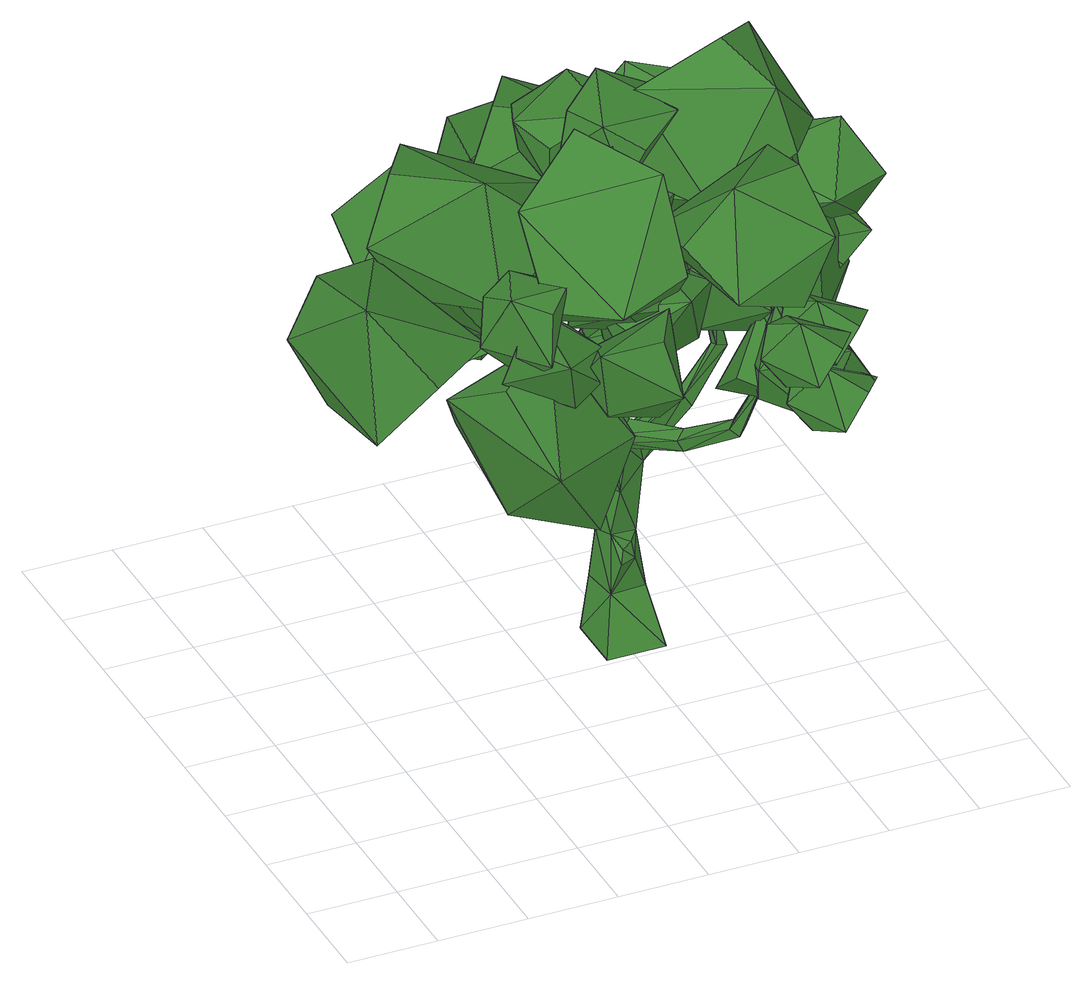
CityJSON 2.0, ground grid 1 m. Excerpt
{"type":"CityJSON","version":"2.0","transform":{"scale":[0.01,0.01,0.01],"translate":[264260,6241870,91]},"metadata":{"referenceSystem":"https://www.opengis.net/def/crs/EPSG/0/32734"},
"CityObjects":{
"tree1":{"type":"SolitaryVegetationObject","attributes":{"type":"broadleaf","group":"standard","width":0.7,"height":2.7,"footprint":[264264.03,6241873.4],"ground_height":91.32},"geometry":[{"type":"MultiSurface","lod":"2","boundaries":[[[0,1,2]],[[3,4,5]],[[0,6,7]],[[8,9,6]],[[9,10,11]],[[3,12,13]],[[2,8,0]],[[14,15,8]],[[15,16,10]],[[17,18,19]],[[2,20,14]],[[20,21,14]],[[22,16,21]],[[23,24,25]],[[7,20,1]],[[22,26,9]],[[9,23,22]],[[11,27,23]],[[28,29,30]],[[25,31,32]],[[33,34,35]],[[5,36,37]],[[38,39,40]],[[34,41,35]],[[28,38,34]],[[31,41,29]],[[39,42,43]],[[41,44,29]],[[29,39,30]],[[41,40,45]],[[46,42,47]],[[40,47,45]],[[39,46,40]],[[44,47,42]],[[48,49,50]],[[11,48,51]],[[11,12,3]],[[10,13,48]],[[52,53,54]],[[51,50,55]],[[12,55,52]],[[12,49,13]],[[56,57,58]],[[52,59,49]],[[49,56,50]],[[55,56,53]],[[60,57,61]],[[53,58,60]],[[53,61,54]],[[54,57,59]],[[62,63,64]],[[19,65,66]],[[67,65,62]],[[17,62,68]],[[10,17,32]],[[10,66,67]],[[16,19,66]],[[32,19,25]],[[64,69,70]],[[68,71,18]],[[18,63,65]],[[68,64,72]],[[70,73,74]],[[72,75,71]],[[63,75,69]],[[64,76,72]],[[73,77,74]],[[76,78,75]],[[75,73,69]],[[76,74,77]],[[79,80,81]],[[22,81,80]],[[9,79,6]],[[20,79,81]],[[82,83,84]],[[33,85,86]],[[33,28,34]],[[87,32,31]],[[33,36,88]],[[86,82,84]],[[27,37,82]],[[89,90,91]],[[82,92,93]],[[84,89,36]],[[37,89,92]],[[94,91,90]],[[89,95,92]],[[83,94,90]],[[93,95,94]],[[86,24,27]],[[86,85,24]],[[85,25,24]],[[5,87,88]],[[5,4,87]],[[4,32,87]],[[0,7,1]],[[0,8,6]],[[8,15,9]],[[9,15,10]],[[13,32,4]],[[4,3,13]],[[2,14,8]],[[14,21,15]],[[15,21,16]],[[17,68,18]],[[2,1,20]],[[20,22,21]],[[22,23,16]],[[25,16,23]],[[23,27,24]],[[7,6,20]],[[22,80,26]],[[9,11,23]],[[11,3,27]],[[28,31,29]],[[25,35,31]],[[35,25,85]],[[85,33,35]],[[37,3,5]],[[5,88,36]],[[38,30,39]],[[34,38,41]],[[28,30,38]],[[31,35,41]],[[39,44,42]],[[41,45,44]],[[29,44,39]],[[41,38,40]],[[46,43,42]],[[40,46,47]],[[39,43,46]],[[44,45,47]],[[48,13,49]],[[11,10,48]],[[11,51,12]],[[10,32,13]],[[52,55,53]],[[51,48,50]],[[12,51,55]],[[12,52,49]],[[56,59,57]],[[52,54,59]],[[49,59,56]],[[55,50,56]],[[60,58,57]],[[53,56,58]],[[53,60,61]],[[54,61,57]],[[62,65,63]],[[19,18,65]],[[67,66,65]],[[17,67,62]],[[10,67,17]],[[10,16,66]],[[16,25,19]],[[32,17,19]],[[64,63,69]],[[68,72,71]],[[18,71,63]],[[68,62,64]],[[70,69,73]],[[72,76,75]],[[63,71,75]],[[64,70,76]],[[73,78,77]],[[76,77,78]],[[75,78,73]],[[76,70,74]],[[79,26,80]],[[22,20,81]],[[9,26,79]],[[20,6,79]],[[82,93,83]],[[33,88,28]],[[28,88,31]],[[88,87,31]],[[33,84,36]],[[84,33,86]],[[86,27,82]],[[27,3,37]],[[89,83,90]],[[82,37,92]],[[84,83,89]],[[37,36,89]],[[94,95,91]],[[89,91,95]],[[83,93,94]],[[93,92,95]],[[96,97,98]],[[99,100,101]],[[102,103,104]],[[96,98,104]],[[105,106,107]],[[108,109,110]],[[111,112,113]],[[105,107,113]],[[114,115,116]],[[117,118,119]],[[120,121,122]],[[114,116,122]],[[123,124,125]],[[126,127,128]],[[129,130,131]],[[123,125,131]],[[132,133,134]],[[135,136,137]],[[138,139,140]],[[132,134,140]],[[141,142,143]],[[144,145,146]],[[147,148,149]],[[141,143,149]],[[150,151,152]],[[153,154,155]],[[156,157,158]],[[150,152,158]],[[159,160,161]],[[162,163,164]],[[165,166,167]],[[159,161,167]],[[168,169,170]],[[171,172,173]],[[174,175,176]],[[168,170,176]],[[177,178,179]],[[180,181,182]],[[183,184,185]],[[177,179,185]],[[186,187,188]],[[189,190,191]],[[192,193,194]],[[186,188,194]],[[195,196,197]],[[198,199,200]],[[201,202,203]],[[195,197,203]],[[204,205,206]],[[207,208,209]],[[210,211,212]],[[204,206,212]],[[213,214,215]],[[216,217,218]],[[219,220,221]],[[213,215,221]],[[222,223,224]],[[225,226,227]],[[228,229,230]],[[222,224,230]],[[231,232,233]],[[234,235,236]],[[237,238,239]],[[231,233,239]],[[240,241,242]],[[243,244,245]],[[246,247,248]],[[240,242,248]],[[249,250,251]],[[252,253,254]],[[255,256,257]],[[249,251,257]],[[258,259,260]],[[261,262,263]],[[264,265,266]],[[258,260,266]],[[267,268,269]],[[270,271,272]],[[273,274,275]],[[267,269,275]],[[276,277,278]],[[279,280,281]],[[282,283,284]],[[276,278,284]],[[285,286,287]],[[288,289,290]],[[291,292,293]],[[285,287,293]],[[294,295,296]],[[297,298,299]],[[300,301,302]],[[294,296,302]],[[303,304,305]],[[306,307,308]],[[309,310,311]],[[303,305,311]],[[312,313,314]],[[315,316,317]],[[318,319,320]],[[312,314,320]],[[321,322,323]],[[324,325,326]],[[327,328,329]],[[321,323,329]],[[330,331,332]],[[333,334,335]],[[336,337,338]],[[330,332,338]],[[339,340,341]],[[342,343,344]],[[345,346,347]],[[339,341,347]],[[348,349,350]],[[351,352,353]],[[354,355,356]],[[348,350,356]],[[357,358,359]],[[360,361,362]],[[363,364,365]],[[357,359,365]],[[366,367,368]],[[369,370,371]],[[372,373,374]],[[366,368,374]],[[375,376,377]],[[378,379,380]],[[381,382,383]],[[375,377,383]],[[384,385,386]],[[387,388,389]],[[390,391,392]],[[384,386,392]],[[393,394,395]],[[396,397,398]],[[399,400,401]],[[393,395,401]],[[402,403,404]],[[405,406,407]],[[408,409,410]],[[402,404,410]],[[411,412,413]],[[414,415,416]],[[417,418,419]],[[411,413,419]],[[419,416,417]],[[419,413,416]],[[413,414,416]],[[419,412,411]],[[419,418,412]],[[418,420,412]],[[416,418,417]],[[416,415,418]],[[415,420,418]],[[413,415,414]],[[413,412,415]],[[412,420,415]],[[410,407,408]],[[410,404,407]],[[404,405,407]],[[410,403,402]],[[410,409,403]],[[409,421,403]],[[407,409,408]],[[407,406,409]],[[406,421,409]],[[404,406,405]],[[404,403,406]],[[403,421,406]],[[401,398,399]],[[401,395,398]],[[395,396,398]],[[401,394,393]],[[401,400,394]],[[400,422,394]],[[398,400,399]],[[398,397,400]],[[397,422,400]],[[395,397,396]],[[395,394,397]],[[394,422,397]],[[392,389,390]],[[392,386,389]],[[386,387,389]],[[392,385,384]],[[392,391,385]],[[391,423,385]],[[389,391,390]],[[389,388,391]],[[388,423,391]],[[386,388,387]],[[386,385,388]],[[385,423,388]],[[383,380,381]],[[383,377,380]],[[377,378,380]],[[383,376,375]],[[383,382,376]],[[382,424,376]],[[380,382,381]],[[380,379,382]],[[379,424,382]],[[377,379,378]],[[377,376,379]],[[376,424,379]],[[374,371,372]],[[374,368,371]],[[368,369,371]],[[374,367,366]],[[374,373,367]],[[373,425,367]],[[371,373,372]],[[371,370,373]],[[370,425,373]],[[368,370,369]],[[368,367,370]],[[367,425,370]],[[365,362,363]],[[365,359,362]],[[359,360,362]],[[365,358,357]],[[365,364,358]],[[364,426,358]],[[362,364,363]],[[362,361,364]],[[361,426,364]],[[359,361,360]],[[359,358,361]],[[358,426,361]],[[356,353,354]],[[356,350,353]],[[350,351,353]],[[356,349,348]],[[356,355,349]],[[355,427,349]],[[353,355,354]],[[353,352,355]],[[352,427,355]],[[350,352,351]],[[350,349,352]],[[349,427,352]],[[347,344,345]],[[347,341,344]],[[341,342,344]],[[347,340,339]],[[347,346,340]],[[346,428,340]],[[344,346,345]],[[344,343,346]],[[343,428,346]],[[341,343,342]],[[341,340,343]],[[340,428,343]],[[338,335,336]],[[338,332,335]],[[332,333,335]],[[338,331,330]],[[338,337,331]],[[337,429,331]],[[335,337,336]],[[335,334,337]],[[334,429,337]],[[332,334,333]],[[332,331,334]],[[331,429,334]],[[329,326,327]],[[329,323,326]],[[323,324,326]],[[329,322,321]],[[329,328,322]],[[328,430,322]],[[326,328,327]],[[326,325,328]],[[325,430,328]],[[323,325,324]],[[323,322,325]],[[322,430,325]],[[320,317,318]],[[320,314,317]],[[314,315,317]],[[320,313,312]],[[320,319,313]],[[319,431,313]],[[317,319,318]],[[317,316,319]],[[316,431,319]],[[314,316,315]],[[314,313,316]],[[313,431,316]],[[311,308,309]],[[311,305,308]],[[305,306,308]],[[311,304,303]],[[311,310,304]],[[310,432,304]],[[308,310,309]],[[308,307,310]],[[307,432,310]],[[305,307,306]],[[305,304,307]],[[304,432,307]],[[302,299,300]],[[302,296,299]],[[296,297,299]],[[302,295,294]],[[302,301,295]],[[301,433,295]],[[299,301,300]],[[299,298,301]],[[298,433,301]],[[296,298,297]],[[296,295,298]],[[295,433,298]],[[293,290,291]],[[293,287,290]],[[287,288,290]],[[293,286,285]],[[293,292,286]],[[292,434,286]],[[290,292,291]],[[290,289,292]],[[289,434,292]],[[287,289,288]],[[287,286,289]],[[286,434,289]],[[284,281,282]],[[284,278,281]],[[278,279,281]],[[284,277,276]],[[284,283,277]],[[283,435,277]],[[281,283,282]],[[281,280,283]],[[280,435,283]],[[278,280,279]],[[278,277,280]],[[277,435,280]],[[275,272,273]],[[275,269,272]],[[269,270,272]],[[275,268,267]],[[275,274,268]],[[274,436,268]],[[272,274,273]],[[272,271,274]],[[271,436,274]],[[269,271,270]],[[269,268,271]],[[268,436,271]],[[266,263,264]],[[266,260,263]],[[260,261,263]],[[266,259,258]],[[266,265,259]],[[265,437,259]],[[263,265,264]],[[263,262,265]],[[262,437,265]],[[260,262,261]],[[260,259,262]],[[259,437,262]],[[257,254,255]],[[257,251,254]],[[251,252,254]],[[257,250,249]],[[257,256,250]],[[256,438,250]],[[254,256,255]],[[254,253,256]],[[253,438,256]],[[251,253,252]],[[251,250,253]],[[250,438,253]],[[248,245,246]],[[248,242,245]],[[242,243,245]],[[248,241,240]],[[248,247,241]],[[247,439,241]],[[245,247,246]],[[245,244,247]],[[244,439,247]],[[242,244,243]],[[242,241,244]],[[241,439,244]],[[239,236,237]],[[239,233,236]],[[233,234,236]],[[239,232,231]],[[239,238,232]],[[238,440,232]],[[236,238,237]],[[236,235,238]],[[235,440,238]],[[233,235,234]],[[233,232,235]],[[232,440,235]],[[230,227,228]],[[230,224,227]],[[224,225,227]],[[230,223,222]],[[230,229,223]],[[229,441,223]],[[227,229,228]],[[227,226,229]],[[226,441,229]],[[224,226,225]],[[224,223,226]],[[223,441,226]],[[221,218,219]],[[221,215,218]],[[215,216,218]],[[221,214,213]],[[221,220,214]],[[220,442,214]],[[218,220,219]],[[218,217,220]],[[217,442,220]],[[215,217,216]],[[215,214,217]],[[214,442,217]],[[212,209,210]],[[212,206,209]],[[206,207,209]],[[212,205,204]],[[212,211,205]],[[211,443,205]],[[209,211,210]],[[209,208,211]],[[208,443,211]],[[206,208,207]],[[206,205,208]],[[205,443,208]],[[203,200,201]],[[203,197,200]],[[197,198,200]],[[203,196,195]],[[203,202,196]],[[202,444,196]],[[200,202,201]],[[200,199,202]],[[199,444,202]],[[197,199,198]],[[197,196,199]],[[196,444,199]],[[194,191,192]],[[194,188,191]],[[188,189,191]],[[194,187,186]],[[194,193,187]],[[193,445,187]],[[191,193,192]],[[191,190,193]],[[190,445,193]],[[188,190,189]],[[188,187,190]],[[187,445,190]],[[185,182,183]],[[185,179,182]],[[179,180,182]],[[185,178,177]],[[185,184,178]],[[184,446,178]],[[182,184,183]],[[182,181,184]],[[181,446,184]],[[179,181,180]],[[179,178,181]],[[178,446,181]],[[176,173,174]],[[176,170,173]],[[170,171,173]],[[176,169,168]],[[176,175,169]],[[175,447,169]],[[173,175,174]],[[173,172,175]],[[172,447,175]],[[170,172,171]],[[170,169,172]],[[169,447,172]],[[167,164,165]],[[167,161,164]],[[161,162,164]],[[167,160,159]],[[167,166,160]],[[166,448,160]],[[164,166,165]],[[164,163,166]],[[163,448,166]],[[161,163,162]],[[161,160,163]],[[160,448,163]],[[158,155,156]],[[158,152,155]],[[152,153,155]],[[158,151,150]],[[158,157,151]],[[157,449,151]],[[155,157,156]],[[155,154,157]],[[154,449,157]],[[152,154,153]],[[152,151,154]],[[151,449,154]],[[149,146,147]],[[149,143,146]],[[143,144,146]],[[149,142,141]],[[149,148,142]],[[148,450,142]],[[146,148,147]],[[146,145,148]],[[145,450,148]],[[143,145,144]],[[143,142,145]],[[142,450,145]],[[140,137,138]],[[140,134,137]],[[134,135,137]],[[140,133,132]],[[140,139,133]],[[139,451,133]],[[137,139,138]],[[137,136,139]],[[136,451,139]],[[134,136,135]],[[134,133,136]],[[133,451,136]],[[131,128,129]],[[131,125,128]],[[125,126,128]],[[131,124,123]],[[131,130,124]],[[130,452,124]],[[128,130,129]],[[128,127,130]],[[127,452,130]],[[125,127,126]],[[125,124,127]],[[124,452,127]],[[122,119,120]],[[122,116,119]],[[116,117,119]],[[122,115,114]],[[122,121,115]],[[121,453,115]],[[119,121,120]],[[119,118,121]],[[118,453,121]],[[116,118,117]],[[116,115,118]],[[115,453,118]],[[113,110,111]],[[113,107,110]],[[107,108,110]],[[113,106,105]],[[113,112,106]],[[112,454,106]],[[110,112,111]],[[110,109,112]],[[109,454,112]],[[107,109,108]],[[107,106,109]],[[106,454,109]],[[104,101,102]],[[104,98,101]],[[98,99,101]],[[104,97,96]],[[104,103,97]],[[103,455,97]],[[101,103,102]],[[101,100,103]],[[100,455,103]],[[98,100,99]],[[98,97,100]],[[97,455,100]]]}]}
},
"vertices":[
[436,373,32],[371,307,32],[371,373,32],[418,337,275],[414,349,276],[414,337,286],[426,335,92],[436,307,32],[421,379,92],[422,350,150],[410,361,238],[424,336,240],[482,365,286],[477,376,283],[381,375,92],[414,376,151],[384,361,212],[400,396,265],[382,446,306],[390,389,263],[386,332,92],[385,368,151],[390,341,158],[397,333,211],[391,330,267],[385,340,265],[410,335,148],[400,322,270],[373,338,352],[308,349,432],[311,339,440],[364,352,347],[404,356,271],[392,322,289],[361,328,346],[352,341,340],[444,281,306],[453,282,290],[307,330,430],[203,339,418],[202,332,409],[304,341,422],[148,343,449],[149,339,451],[202,348,411],[200,341,402],[147,337,448],[145,340,446],[486,379,269],[518,378,333],[530,380,329],[491,366,271],[519,368,336],[514,357,393],[503,356,397],[532,370,331],[513,366,391],[560,370,438],[563,370,436],[502,364,394],[564,367,436],[561,367,439],[403,458,288],[376,498,293],[395,500,293],[378,454,286],[389,398,238],[404,399,248],[397,447,308],[381,532,275],[398,533,275],[379,502,309],[390,503,310],[380,581,300],[388,582,300],[384,537,288],[393,538,289],[385,578,307],[380,578,306],[411,327,133],[397,325,147],[392,318,134],[439,270,286],[467,221,334],[432,271,300],[386,330,277],[395,320,279],[407,347,284],[408,335,296],[477,231,338],[484,197,393],[489,203,394],[487,226,329],[476,215,326],[489,194,391],[495,199,392],[645,396,474],[610,323,545],[661,356,405],[611,307,362],[576,232,429],[552,362,353],[513,403,412],[473,331,481],[579,436,446],[214,388,450],[226,283,464],[164,399,386],[89,368,377],[96,262,388],[58,399,445],[86,388,521],[93,282,539],[162,416,506],[301,223,475],[334,156,399],[243,271,442],[176,247,403],[204,180,325],[146,202,465],[184,140,502],[213,69,427],[250,182,524],[517,159,675],[527,259,638],[437,141,678],[383,147,618],[388,247,579],[423,98,566],[499,107,539],[508,205,497],[534,108,613],[367,101,614],[362,149,710],[290,87,590],[230,141,583],[220,191,678],[269,192,533],[341,228,546],[336,280,639],[383,159,558],[517,257,373],[452,220,388],[542,271,424],[555,235,468],[491,197,487],[588,199,437],[573,170,389],[511,130,404],[557,217,358],[586,392,568],[651,355,583],[586,407,512],[594,371,467],[659,333,478],[550,335,480],[542,306,530],[605,266,544],[543,353,564],[239,379,450],[161,451,464],[283,404,386],[320,476,377],[245,552,388],[363,473,445],[334,463,521],[260,538,539],[296,393,506],[305,598,450],[364,685,464],[335,557,386],[412,532,377],[476,617,388],[416,488,445],[401,515,521],[465,600,539],[326,543,506],[530,377,497],[431,417,511],[563,416,433],[571,497,424],[474,541,435],[613,510,493],[590,490,568],[493,534,586],[579,411,553],[422,559,536],[496,482,551],[376,537,473],[336,467,463],[406,387,475],[292,473,532],[322,481,608],[391,402,625],[364,549,593],[281,497,528],[355,420,543],[235,475,465],[194,405,455],[264,325,467],[151,410,524],[180,419,600],[250,339,617],[223,487,585],[515,347,718],[427,366,667],[548,283,686],[566,272,610],[480,287,554],[612,336,602],[591,411,617],[506,432,562],[569,399,692],[361,659,397],[273,626,353],[395,597,433],[412,527,401],[326,489,358],[458,555,343],[438,609,288],[352,574,241],[415,665,339],[350,360,666],[401,402,679],[342,360,616],[376,351,579],[428,393,588],[390,304,596],[408,293,642],[461,332,654],[368,312,669],[408,344,487],[459,386,500],[400,344,436],[434,335,399],[486,377,408],[448,289,416],[466,277,463],[520,317,475],[426,296,489],[309,443,483],[360,485,496],[301,444,432],[335,434,395],[387,476,405],[349,388,412],[367,376,459],[420,416,471],[327,395,485],[297,488,391],[355,502,421],[277,533,374],[300,567,344],[358,584,372],[310,535,305],[336,491,308],[396,505,335],[307,469,344],[331,360,625],[394,359,650],[311,406,636],[330,452,625],[393,455,649],[334,444,574],[359,406,551],[423,407,573],[335,368,575],[331,152,522],[394,151,547],[311,198,532],[330,244,521],[393,246,546],[334,235,470],[359,197,447],[423,198,469],[335,159,471],[331,246,570],[394,245,595],[311,292,580],[330,338,569],[393,340,594],[334,330,518],[359,291,495],[423,292,517],[335,253,519],[264,138,498],[268,94,548],[299,175,506],[349,168,514],[357,124,565],[358,142,470],[335,99,455],[341,53,503],[287,118,457],[501,376,553],[505,331,603],[536,412,561],[587,405,569],[594,361,620],[595,379,525],[572,336,509],[579,290,558],[524,355,512],[282,317,583],[286,272,633],[317,353,591],[368,346,599],[375,303,650],[376,321,555],[353,278,539],[359,232,588],[305,296,542],[323,306,406],[327,261,456],[358,342,414],[408,335,422],[416,292,473],[417,310,378],[394,267,362],[400,221,411],[346,285,365],[413,254,495],[417,209,546],[449,290,504],[499,283,511],[506,239,562],[508,257,468],[484,214,452],[491,168,500],[437,233,454],[289,469,400],[293,425,450],[324,505,408],[375,498,416],[382,455,467],[383,473,372],[360,430,357],[367,384,405],[312,448,359],[517,210,462],[575,184,440],[480,197,429],[468,150,412],[524,121,388],[459,130,459],[492,129,499],[549,100,478],[500,180,500],[497,152,520],[514,110,541],[528,173,510],[557,162,488],[575,120,508],[535,152,458],[507,127,457],[524,84,476],[486,144,485],[497,129,454],[514,87,474],[528,150,444],[557,139,422],[575,97,441],[535,129,392],[507,104,391],[524,61,409],[486,121,418],[448,85,545],[465,43,566],[479,106,535],[508,95,513],[526,53,533],[486,85,483],[458,60,482],[475,17,501],[437,77,510],[372,166,534],[321,144,555],[362,191,498],[333,224,496],[281,205,514],[351,249,528],[359,236,570],[308,217,592],[383,200,560],[276,111,505],[235,94,542],[256,129,469],[227,163,470],[183,148,506],[253,192,491],[273,186,531],[231,173,569],[294,149,520],[638,320,429],[685,354,438],[607,332,458],[590,373,464],[635,409,475],[577,379,422],[602,377,386],[648,413,393],[617,335,393],[596,295,411],[630,322,372],[591,323,446],[577,365,446],[610,394,408],[538,356,426],[531,336,387],[563,364,346],[553,298,397],[221,107,603],[217,100,545],[251,138,611],[251,180,595],[249,176,537],[210,191,610],[172,170,601],[167,166,543],[185,130,616],[209,145,508],[620,377,353],[682,413,440],[192,130,561],[274,177,566],[499,13,544],[548,57,453],[548,80,519],[582,119,423],[350,395,470],[475,180,565],[384,232,476],[343,243,652],[562,302,623],[325,65,568],[439,293,582],[439,199,534],[439,407,638],[404,539,392],[419,483,464],[518,384,467],[460,399,647],[267,543,291],[421,373,563],[330,316,551],[472,378,558],[410,521,519],[471,683,472],[178,556,472],[675,296,542],[448,160,436],[302,235,730],[479,294,549],[268,96,339],[143,215,472],[532,253,525]
]}
